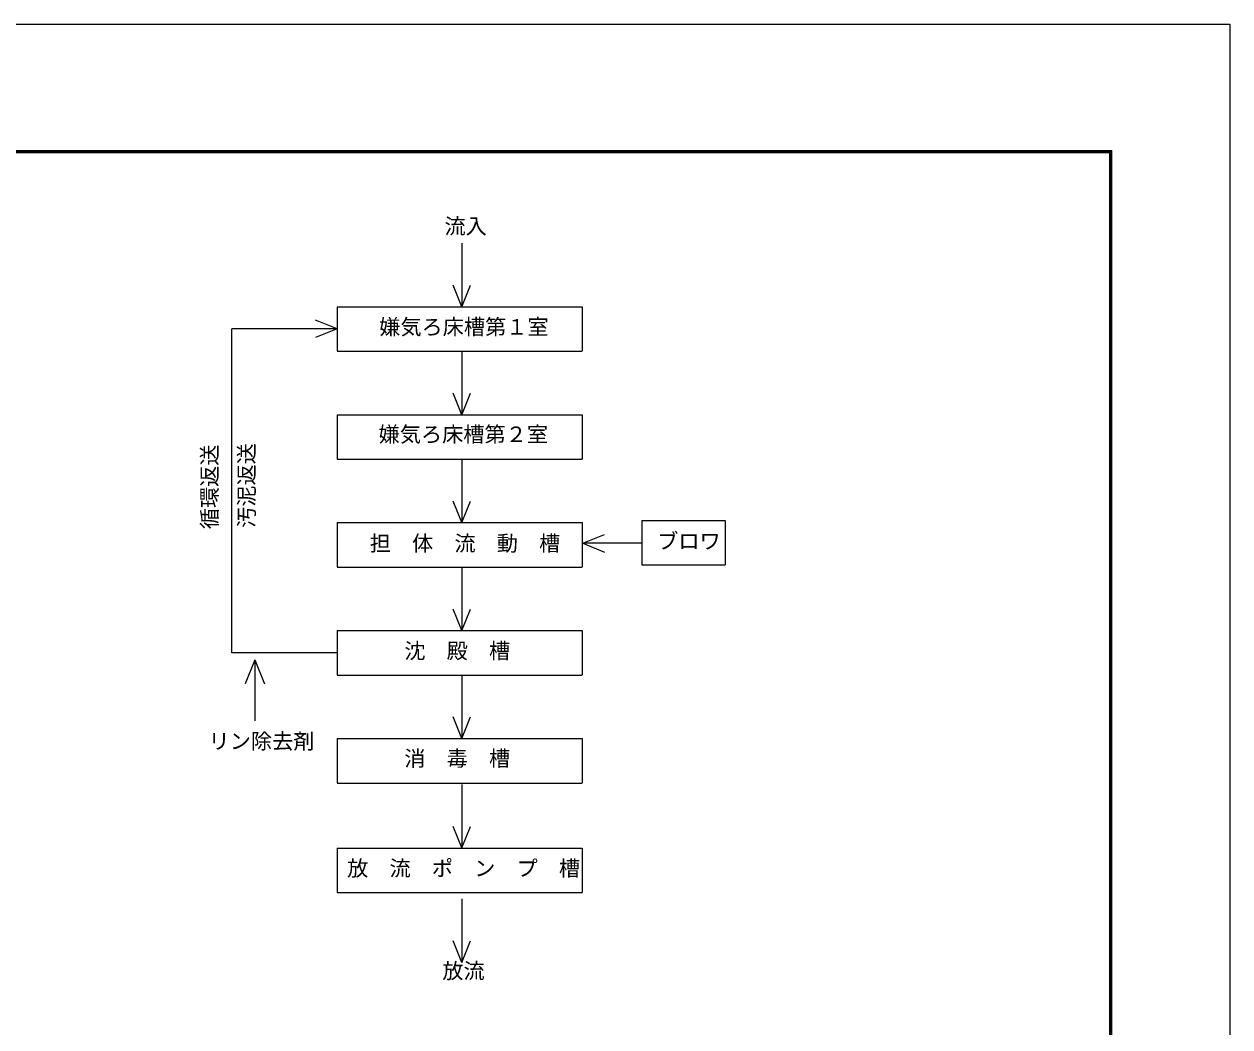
# Model space of a CAD drawing. Units: millimetres, scale not verified. Extents: x -8910 to 8910, y -6308 to 6308.
# Drawn here: x 3785 to 8910, y 2045 to 6308 of the extents above; entities that cross this region are included whole.
import ezdxf
from ezdxf.enums import TextEntityAlignment as Align

# ---------------------------------------------------------------- set-up
doc = ezdxf.new("R2010")
doc.units = ezdxf.units.MM
doc.header["$LTSCALE"] = 30
for name, color, linetype, lineweight in [('1-0_水管', 7, 'Continuous', 25), ('1-5_図面枠', 7, 'Continuous', 25), ('1-6_Axis_waku', 7, 'Continuous', 25)]:
    doc.layers.add(name, color=color, linetype=linetype, lineweight=lineweight)
doc.styles.add('ＭＳ ゴシック', font='')
doc.styles.get('ＭＳ ゴシック').set_extended_font_data('MS Gothic')

msp = doc.modelspace()

# ---------------------------------------------------------------- linework, layer by layer
at = {"layer": '1-0_水管'}
for p, q in [((5644.95, 5376.17), (5644.95, 5106.17)), ((5644.95, 5106.17), (5607.86, 5197.78)), ((5644.95, 5106.17), (5682.04, 5197.78)), ((5114.66, 5106.17), (5114.66, 4917.97)), ((5114.66, 5106.17), (6157.06, 5106.17)), ((6157.06, 5106.17), (6157.06, 4918.32)), ((5114.66, 5012.07), (5023.04, 5049.16)), ((5114.66, 5012.07), (4667.81, 5012.07)), ((5114.66, 5012.07), (5023.04, 4974.98)), ((5114.66, 4917.17), (6157.06, 4917.17)), ((5644.95, 4917.17), (5644.95, 4647.17)), ((5644.95, 4647.17), (5607.86, 4738.79)), ((5644.95, 4647.17), (5682.04, 4738.79)), ((5114.66, 4647.17), (5114.66, 4458.18)), ((5114.66, 4458.18), (6157.06, 4458.18)), ((5644.95, 4458.18), (5644.95, 4188.18)), ((5644.95, 4188.18), (5607.86, 4279.8)), ((5644.95, 4188.18), (5682.04, 4279.8)), ((5114.66, 4188.18), (5114.66, 3999.99)), ((5114.66, 4188.18), (6157.06, 4188.18)), ((6157.06, 4188.18), (6157.06, 4000.34)), ((6411.09, 4197.69), (6411.09, 4009.5)), ((6160.19, 4100.31), (6251.8, 4137.4)), ((6160.19, 4100.31), (6251.8, 4063.22)), ((6411.09, 4100.31), (6160.19, 4100.31)), ((5114.66, 3999.19), (6157.06, 3999.19)), ((5644.95, 3999.19), (5644.95, 3729.19)), ((6411.09, 4008.7), (6764.11, 4008.7)), ((5644.95, 3729.19), (5607.86, 3820.8)), ((5644.95, 3729.19), (5682.04, 3820.8)), ((5114.66, 3729.19), (5114.66, 3541)), ((5114.66, 3729.19), (6157.06, 3729.19)), ((6157.06, 3729.19), (6157.06, 3541.35)), ((4765, 3604.56), (4723.79, 3502.77)), ((4765, 3604.56), (4765, 3346.16)), ((4765, 3604.56), (4806.22, 3502.77)), ((5114.66, 3540.2), (6157.06, 3540.2)), ((5644.95, 3541), (5644.95, 3271)), ((5644.95, 3271), (5607.86, 3362.61)), ((5644.95, 3271), (5682.04, 3362.61)), ((5114.66, 3270.2), (5114.66, 3082.01)), ((5114.66, 3270.2), (6157.06, 3270.2)), ((6157.06, 3270.2), (6157.06, 3082.36)), ((5114.66, 3081.21), (6157.06, 3081.21)), ((5644.95, 3075.25), (5644.95, 2805.25)), ((5644.95, 2805.25), (5607.86, 2896.86)), ((5644.95, 2805.25), (5682.04, 2896.86)), ((5114.66, 2804.45), (5114.66, 2616.26)), ((5114.66, 2804.45), (6157.06, 2804.45)), ((6157.06, 2804.45), (6157.06, 2616.6)), ((5114.66, 2615.45), (6157.06, 2615.45)), ((5644.95, 2589.01), (5644.95, 2319.01)), ((5644.95, 2319.01), (5607.86, 2410.62)), ((5644.95, 2319.01), (5682.04, 2410.62))]:
    msp.add_line(p, q, dxfattribs=at)
for points in [[(5114.66, 3635.09), (4667.81, 3635.09), (4667.81, 5012.07)], [(5114.66, 4647.17), (6157.06, 4647.17), (6157.06, 4458.18)], [(6411.09, 4197.69), (6764.11, 4197.69), (6764.11, 4008.7)]]:
    msp.add_lwpolyline(points, dxfattribs=at)
at = {"layer": '1-5_図面枠'}
msp.add_lwpolyline([(-8910, -6307.5), (-8910, 6307.5), (8910, 6307.5), (8910, -6307.5)], close=True, dxfattribs=at)
at = {"layer": '1-6_Axis_waku'}
for p, q in [((-7778.4, 5769.9), (8408.4, 5769.9)), ((-7777.8, 5769.3), (8407.8, 5769.3)), ((-7777.2, 5768.7), (8407.2, 5768.7)), ((-7776.6, 5768.1), (8406.6, 5768.1)), ((-7776, 5767.5), (8406, 5767.5)), ((-7775.4, 5766.9), (8405.4, 5766.9)), ((-7774.8, 5766.3), (8404.8, 5766.3)), ((-7774.2, 5765.7), (8404.2, 5765.7)), ((-7773.6, 5765.1), (8403.6, 5765.1)), ((-7773, 5764.5), (8403, 5764.5)), ((-7772.4, 5763.9), (8402.4, 5763.9)), ((-7771.8, 5763.3), (8401.8, 5763.3)), ((-7771.2, 5762.7), (8401.2, 5762.7)), ((-7770.6, 5762.1), (8400.6, 5762.1)), ((-7770, 5761.5), (8400, 5761.5)), ((8400, -5806.5), (8400, 5761.5)), ((8400.6, -5807.1), (8400.6, 5762.1)), ((8401.2, -5807.7), (8401.2, 5762.7)), ((8401.8, -5808.3), (8401.8, 5763.3)), ((8402.4, -5808.9), (8402.4, 5763.9)), ((8403, -5809.5), (8403, 5764.5)), ((8403.6, -5810.1), (8403.6, 5765.1)), ((8404.2, -5810.7), (8404.2, 5765.7)), ((8404.8, -5811.3), (8404.8, 5766.3)), ((8405.4, -5811.9), (8405.4, 5766.9)), ((8406, -5812.5), (8406, 5767.5)), ((8406.6, -5813.1), (8406.6, 5768.1)), ((8407.2, -5813.7), (8407.2, 5768.7)), ((8407.8, -5814.3), (8407.8, 5769.3)), ((8408.4, -5814.9), (8408.4, 5769.9))]:
    msp.add_line(p, q, dxfattribs=at)

# ---------------------------------------------------------------- texts
at = {"layer": '1-0_水管', "color": 4, "style": 'ＭＳ ゴシック'}
for s, p in [('流入', (5571.44, 5395.88)), ('嫌気ろ床槽第１室', (5294.06, 4967.74)), ('嫌気ろ床槽第２室', (5291.56, 4511.09)), ('ブロワ', (6475.59, 4057.08)), ('担\u3000体\u3000流\u3000動\u3000槽', (5253.79, 4047.58)), ('沈\u3000殿\u3000槽', (5400.85, 3590.37)), ('リン除去剤', (4568.7, 3206.48)), ('消\u3000毒\u3000槽', (5400.85, 3133.23)), ('放\u3000流\u3000ポ\u3000ン\u3000プ\u3000槽', (5157.85, 2666.24))]:
    msp.add_text(s, height=65.98, dxfattribs=at).set_placement(p, align=Align.BOTTOM_LEFT)
for s, rotation, p in [('循環返送', 90, (4625.93, 4160.17)), ('汚泥返送', 90, (4782.94, 4165.99)), ('放流', 0.001, (5562.13, 2230.08))]:
    msp.add_text(s, height=65.98, rotation=rotation, dxfattribs=at).set_placement(p, align=Align.BOTTOM_LEFT)

doc.saveas('drawing.dxf')
